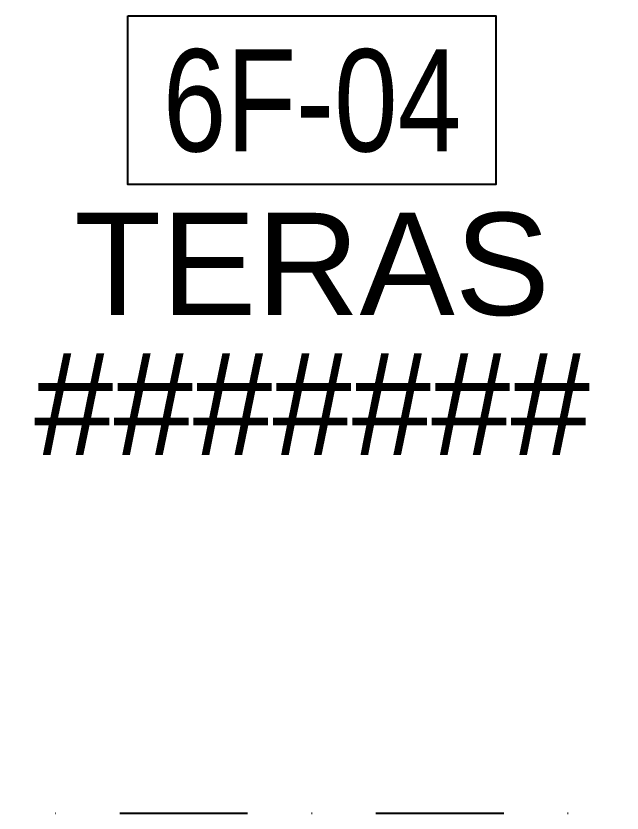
# Model space of a CAD drawing. Extents: x 58467 to 79089, y -33726 to -17391.
# Drawn here: x 75181.3 to 75299.8, y -19519.1 to -19363.1 of the extents above; entities that cross this region are included whole.
import ezdxf
from ezdxf.enums import TextEntityAlignment as Align

# ---------------------------------------------------------------- set-up
doc = ezdxf.new("R2010")
doc.units = 0
doc.header["$LTSCALE"] = 100
doc.linetypes.add('DASHDOT2', pattern=[0.5, 0.25, -0.125, 0, -0.125])
doc.layers.add('BA_axis', color=5, linetype='DASHDOT2')
doc.layers.add('BA_text_room', color=12, linetype='Continuous')
doc.styles.add('text1', font='arial.ttf', dxfattribs={"height": 20})
doc.styles.add('text2', font='arial.ttf', dxfattribs={"width": 0.8})

# ---------------------------------------------------------------- blocks, each defined once
blk = doc.blocks.new('*U176')
blk.add_line((0, 0), (0, -696))
at = {"linetype": 'Continuous', "style": 'text1'}
blk.add_attdef('1', text='', height=40, dxfattribs=at).set_placement((0, 38), align=Align.MIDDLE)
blk = doc.blocks.new('AXIS')
at = {"layer": 'BA_axis', "rotation": 90}
blk.add_blockref('*U176', (56.44, -31967.27), dxfattribs=at)
blk = doc.blocks.new('*U42')
blk.add_lwpolyline([(-36, 0), (36, 0), (36, -33), (-36, -33)], close=True)
at = {"color": 7, "style": 'text2', "width": 0.8}
blk.add_attdef('10000', text='', height=20, dxfattribs=at).set_placement((0, -16.5), align=Align.MIDDLE)
at = {"color": 7, "style": 'text1'}
for tag, p in [('MAHAL', (0, -48.5)), ('M²', (0, -75.9))]:
    blk.add_attdef(tag, text='', height=20, dxfattribs=at).set_placement(p, align=Align.MIDDLE)

msp = doc.modelspace()

# ---------------------------------------------------------------- block references
at = {"layer": 'BA_axis'}
msp.add_blockref('AXIS', (74644.15, 12448.2), dxfattribs=at)
at = {"layer": 'BA_text_room', "color": 7}
msp.add_blockref('*U42', (75239.18, -19363.13), dxfattribs=at).add_auto_attribs({'10000': '6F-04', 'MAHAL': 'TERAS', 'M²': '#######'})

doc.saveas('drawing.dxf')
